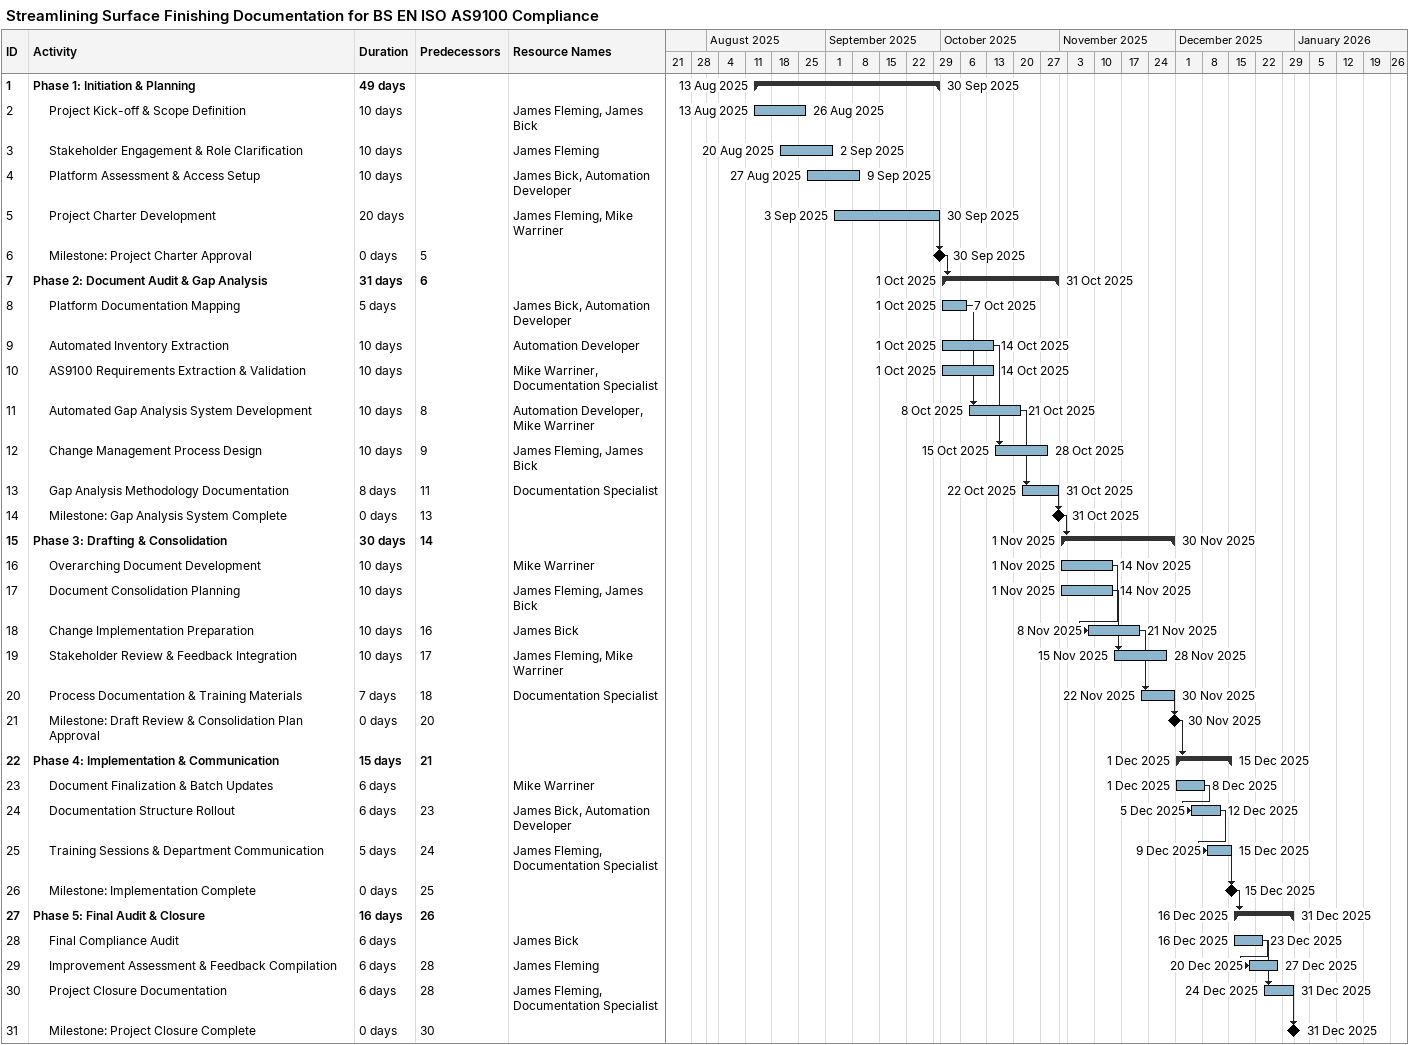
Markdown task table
Streamlining Surface Finishing Documentation for BS EN ISO AS9100 Compliance

| ID | Level | Task | Duration | Start | Finish | Predecessors | Resources |
|---|---|---|---|---|---|---|---|
| 1 | 1 | **Phase 1: Initiation & Planning** | 49d | 2025-08-13 | 2025-09-30 |  |  |
| 2 | 2 | Project Kick-off & Scope Definition | 10d | 2025-08-13 | 2025-08-26 |  | James Fleming, James Bick |
| 3 | 2 | Stakeholder Engagement & Role Clarification | 10d | 2025-08-20 | 2025-09-02 |  | James Fleming |
| 4 | 2 | Platform Assessment & Access Setup | 10d | 2025-08-27 | 2025-09-09 |  | James Bick, Automation Developer |
| 5 | 2 | Project Charter Development | 20d | 2025-09-03 | 2025-09-30 |  | James Fleming, Mike Warriner |
| 6 | 2 | Milestone: Project Charter Approval | 0d | 2025-09-30 | 2025-09-30 | 5 |  |
| 7 | 1 | **Phase 2: Document Audit & Gap Analysis** | 31d | 2025-10-01 | 2025-10-31 | 6 |  |
| 8 | 2 | Platform Documentation Mapping | 5d | 2025-10-01 | 2025-10-07 |  | James Bick, Automation Developer |
| 9 | 2 | Automated Inventory Extraction | 10d | 2025-10-01 | 2025-10-14 |  | Automation Developer |
| 10 | 2 | AS9100 Requirements Extraction & Validation | 10d | 2025-10-01 | 2025-10-14 |  | Mike Warriner, Documentation Specialist |
| 11 | 2 | Automated Gap Analysis System Development | 10d | 2025-10-08 | 2025-10-21 | 8 | Automation Developer, Mike Warriner |
| 12 | 2 | Change Management Process Design | 10d | 2025-10-15 | 2025-10-28 | 9 | James Fleming, James Bick |
| 13 | 2 | Gap Analysis Methodology Documentation | 8d | 2025-10-22 | 2025-10-31 | 11 | Documentation Specialist |
| 14 | 2 | Milestone: Gap Analysis System Complete | 0d | 2025-10-31 | 2025-10-31 | 13 |  |
| 15 | 1 | **Phase 3: Drafting & Consolidation** | 30d | 2025-11-01 | 2025-11-30 | 14 |  |
| 16 | 2 | Overarching Document Development | 10d | 2025-11-01 | 2025-11-14 |  | Mike Warriner |
| 17 | 2 | Document Consolidation Planning | 10d | 2025-11-01 | 2025-11-14 |  | James Fleming, James Bick |
| 18 | 2 | Change Implementation Preparation | 10d | 2025-11-08 | 2025-11-21 | 16 | James Bick |
| 19 | 2 | Stakeholder Review & Feedback Integration | 10d | 2025-11-15 | 2025-11-28 | 17 | James Fleming, Mike Warriner |
| 20 | 2 | Process Documentation & Training Materials | 7d | 2025-11-22 | 2025-11-30 | 18 | Documentation Specialist |
| 21 | 2 | Milestone: Draft Review & Consolidation Plan Approval | 0d | 2025-11-30 | 2025-11-30 | 20 |  |
| 22 | 1 | **Phase 4: Implementation & Communication** | 15d | 2025-12-01 | 2025-12-15 | 21 |  |
| 23 | 2 | Document Finalization & Batch Updates | 6d | 2025-12-01 | 2025-12-08 |  | Mike Warriner |
| 24 | 2 | Documentation Structure Rollout | 6d | 2025-12-05 | 2025-12-12 | 23 | James Bick, Automation Developer |
| 25 | 2 | Training Sessions & Department Communication | 5d | 2025-12-09 | 2025-12-15 | 24 | James Fleming, Documentation Specialist |
| 26 | 2 | Milestone: Implementation Complete | 0d | 2025-12-15 | 2025-12-15 | 25 |  |
| 27 | 1 | **Phase 5: Final Audit & Closure** | 16d | 2025-12-16 | 2025-12-31 | 26 |  |
| 28 | 2 | Final Compliance Audit | 6d | 2025-12-16 | 2025-12-23 |  | James Bick |
| 29 | 2 | Improvement Assessment & Feedback Compilation | 6d | 2025-12-20 | 2025-12-27 | 28 | James Fleming |
| 30 | 2 | Project Closure Documentation | 6d | 2025-12-24 | 2025-12-31 | 28 | James Fleming, Documentation Specialist |
| 31 | 2 | Milestone: Project Closure Complete | 0d | 2025-12-31 | 2025-12-31 | 30 |  |
